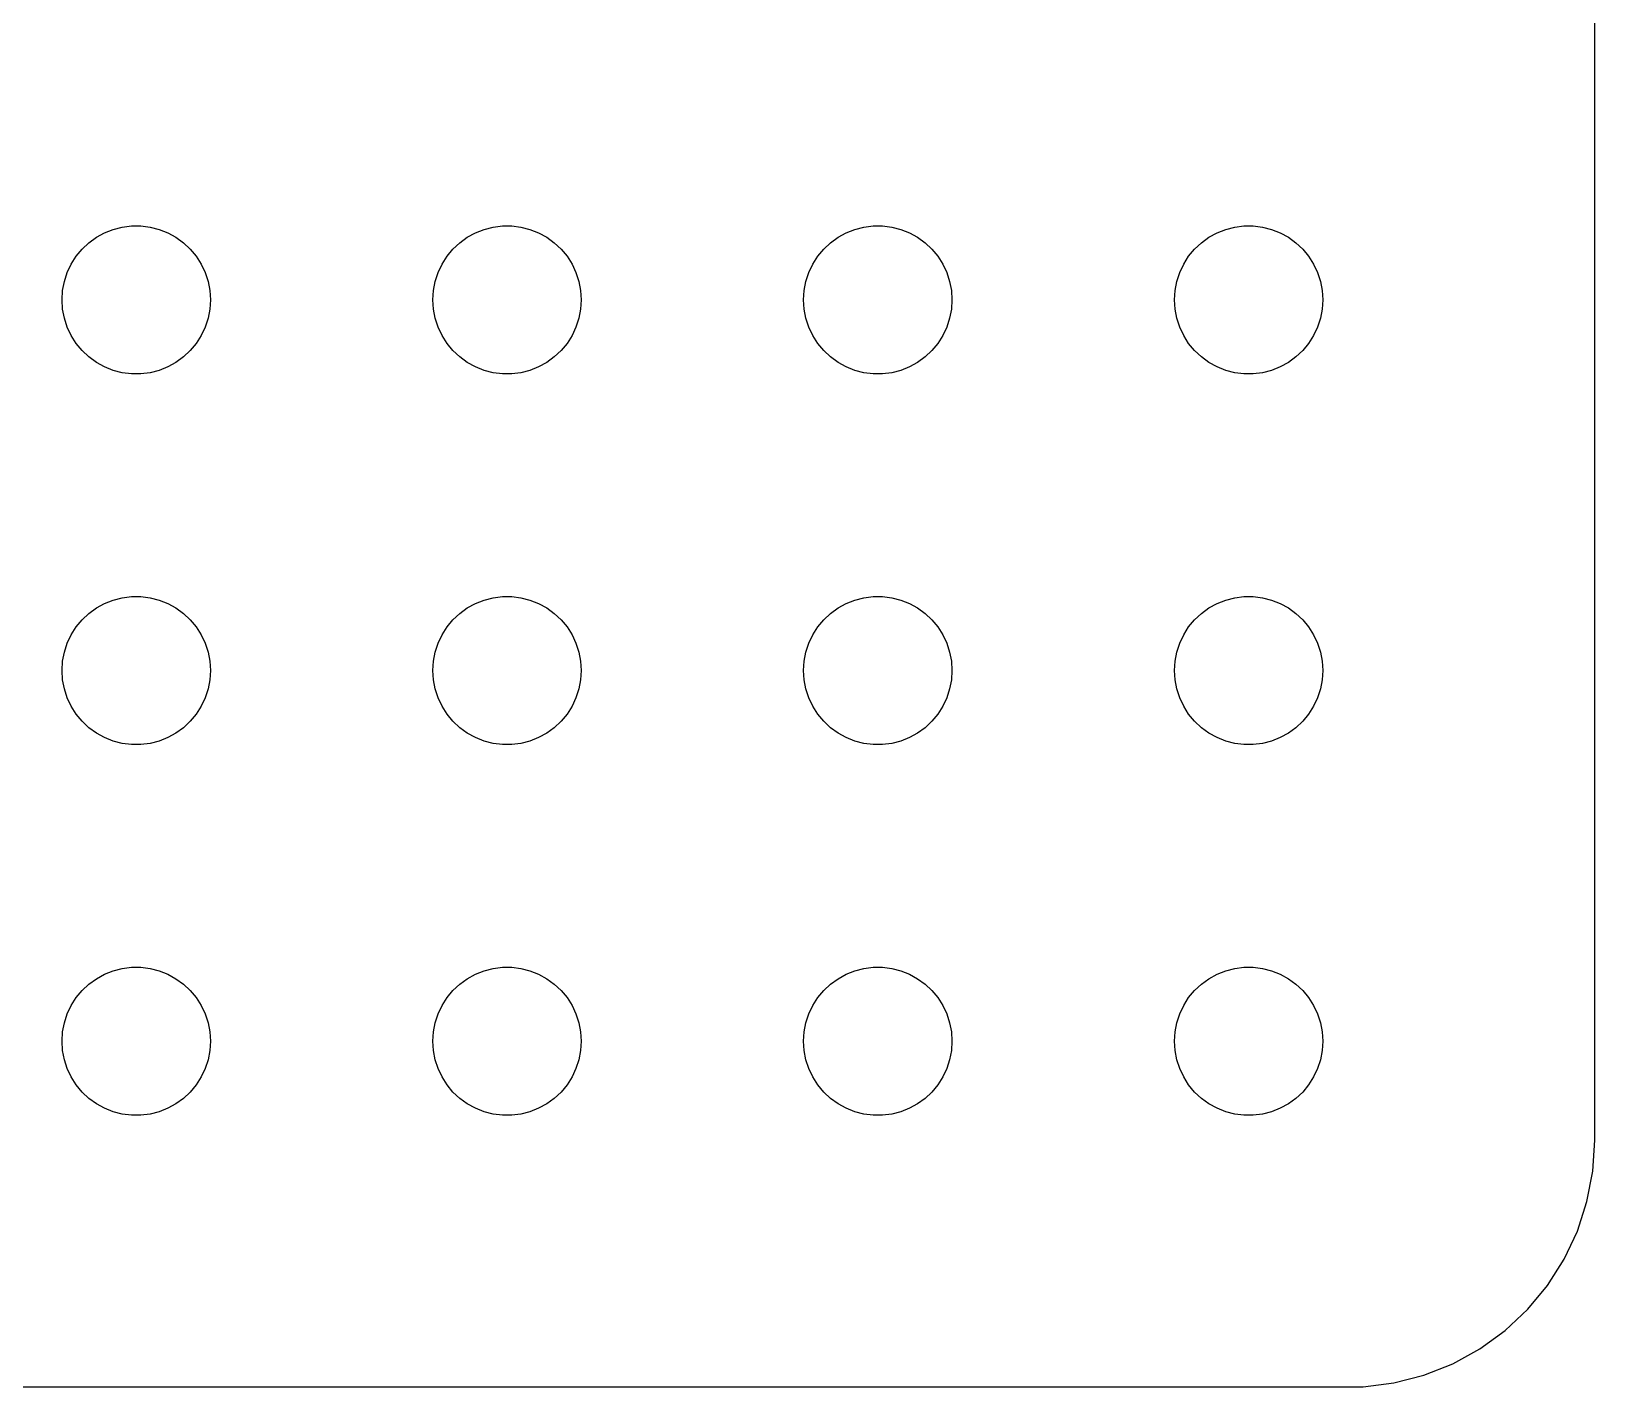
# Model space of a CAD drawing. Header units: metres. Extents: x -120 to 120, y -119 to 119.
# Drawn here: x 87.88 to 119.5, y -119.49 to -92.07 of the extents above; entities that cross this region are included whole.
import ezdxf

# ---------------------------------------------------------------- set-up
doc = ezdxf.new("R2010")
doc.units = ezdxf.units.M

msp = doc.modelspace()

# ---------------------------------------------------------------- linework, layer by layer
for p, q in [((119.5, -114.5), (119.5, 114.5)), ((89.3613, -96.1428), (89.5365, -96.0734)), ((89.5365, -96.0734), (89.7189, -96.0266)), ((89.7189, -96.0266), (89.9058, -96.003)), ((89.9058, -96.003), (90.0942, -96.003)), ((90.0942, -96.003), (90.2811, -96.0266)), ((90.2811, -96.0266), (90.4635, -96.0734)), ((90.4635, -96.0734), (90.6387, -96.1428)), ((96.8613, -96.1428), (97.0365, -96.0734)), ((97.0365, -96.0734), (97.2189, -96.0266)), ((97.2189, -96.0266), (97.4058, -96.003)), ((97.4058, -96.003), (97.5942, -96.003)), ((97.5942, -96.003), (97.7811, -96.0266)), ((97.7811, -96.0266), (97.9635, -96.0734)), ((97.9635, -96.0734), (98.1387, -96.1428)), ((104.361, -96.1428), (104.536, -96.0734)), ((104.536, -96.0734), (104.719, -96.0266)), ((104.719, -96.0266), (104.906, -96.003)), ((104.906, -96.003), (105.094, -96.003)), ((105.094, -96.003), (105.281, -96.0266)), ((105.281, -96.0266), (105.464, -96.0734)), ((105.464, -96.0734), (105.639, -96.1428)), ((111.861, -96.1428), (112.036, -96.0734)), ((112.036, -96.0734), (112.219, -96.0266)), ((112.219, -96.0266), (112.406, -96.003)), ((112.406, -96.003), (112.594, -96.003)), ((112.594, -96.003), (112.781, -96.0266)), ((112.781, -96.0266), (112.964, -96.0734)), ((112.964, -96.0734), (113.139, -96.1428)), ((88.9065, -96.4732), (89.0439, -96.3442)), ((89.0439, -96.3442), (89.1963, -96.2335)), ((89.1963, -96.2335), (89.3613, -96.1428)), ((90.6387, -96.1428), (90.8037, -96.2335)), ((90.8037, -96.2335), (90.9561, -96.3442)), ((90.9561, -96.3442), (91.0934, -96.4732)), ((96.4065, -96.4732), (96.5439, -96.3442)), ((96.5439, -96.3442), (96.6963, -96.2335)), ((96.6963, -96.2335), (96.8613, -96.1428)), ((98.1387, -96.1428), (98.3037, -96.2335)), ((98.3037, -96.2335), (98.4561, -96.3442)), ((98.4561, -96.3442), (98.5934, -96.4732)), ((103.907, -96.4732), (104.044, -96.3442)), ((104.044, -96.3442), (104.196, -96.2335)), ((104.196, -96.2335), (104.361, -96.1428)), ((105.639, -96.1428), (105.804, -96.2335)), ((105.804, -96.2335), (105.956, -96.3442)), ((105.956, -96.3442), (106.093, -96.4732)), ((111.407, -96.4732), (111.544, -96.3442)), ((111.544, -96.3442), (111.696, -96.2335)), ((111.696, -96.2335), (111.861, -96.1428)), ((113.139, -96.1428), (113.304, -96.2335)), ((113.304, -96.2335), (113.456, -96.3442)), ((113.456, -96.3442), (113.593, -96.4732)), ((88.6855, -96.7774), (88.7865, -96.6183)), ((88.7865, -96.6183), (88.9065, -96.4732)), ((91.0934, -96.4732), (91.2135, -96.6183)), ((91.2135, -96.6183), (91.3145, -96.7774)), ((96.1855, -96.7774), (96.2865, -96.6183)), ((96.2865, -96.6183), (96.4065, -96.4732)), ((98.5934, -96.4732), (98.7135, -96.6183)), ((98.7135, -96.6183), (98.8145, -96.7774)), ((103.686, -96.7774), (103.786, -96.6183)), ((103.786, -96.6183), (103.907, -96.4732)), ((106.093, -96.4732), (106.214, -96.6183)), ((106.214, -96.6183), (106.314, -96.7774)), ((111.186, -96.7774), (111.286, -96.6183)), ((111.286, -96.6183), (111.407, -96.4732)), ((113.593, -96.4732), (113.714, -96.6183)), ((113.714, -96.6183), (113.814, -96.7774)), ((88.5471, -97.127), (88.6053, -96.9478)), ((88.6053, -96.9478), (88.6855, -96.7774)), ((91.3145, -96.7774), (91.3947, -96.9478)), ((91.3947, -96.9478), (91.4529, -97.127)), ((96.0471, -97.127), (96.1053, -96.9478)), ((96.1053, -96.9478), (96.1855, -96.7774)), ((98.8145, -96.7774), (98.8947, -96.9478)), ((98.8947, -96.9478), (98.9529, -97.127)), ((103.547, -97.127), (103.605, -96.9478)), ((103.605, -96.9478), (103.686, -96.7774)), ((106.314, -96.7774), (106.395, -96.9478)), ((106.395, -96.9478), (106.453, -97.127)), ((111.047, -97.127), (111.105, -96.9478)), ((111.105, -96.9478), (111.186, -96.7774)), ((113.814, -96.7774), (113.895, -96.9478)), ((113.895, -96.9478), (113.953, -97.127)), ((88.5, -97.5), (88.5118, -97.312)), ((88.5118, -97.312), (88.5471, -97.127)), ((91.4529, -97.127), (91.4882, -97.312)), ((91.4882, -97.312), (91.5, -97.5)), ((96, -97.5), (96.0118, -97.312)), ((96.0118, -97.312), (96.0471, -97.127)), ((98.9529, -97.127), (98.9882, -97.312)), ((98.9882, -97.312), (99, -97.5)), ((103.5, -97.5), (103.512, -97.312)), ((103.512, -97.312), (103.547, -97.127)), ((106.453, -97.127), (106.488, -97.312)), ((106.488, -97.312), (106.5, -97.5)), ((111, -97.5), (111.012, -97.312)), ((111.012, -97.312), (111.047, -97.127)), ((113.953, -97.127), (113.988, -97.312)), ((113.988, -97.312), (114, -97.5)), ((88.5118, -97.688), (88.5, -97.5)), ((88.5471, -97.873), (88.5118, -97.688)), ((91.4882, -97.688), (91.4529, -97.873)), ((91.5, -97.5), (91.4882, -97.688)), ((96.0118, -97.688), (96, -97.5)), ((96.0471, -97.873), (96.0118, -97.688)), ((98.9882, -97.688), (98.9529, -97.873)), ((99, -97.5), (98.9882, -97.688)), ((103.512, -97.688), (103.5, -97.5)), ((103.547, -97.873), (103.512, -97.688)), ((106.488, -97.688), (106.453, -97.873)), ((106.5, -97.5), (106.488, -97.688)), ((111.012, -97.688), (111, -97.5)), ((111.047, -97.873), (111.012, -97.688)), ((113.988, -97.688), (113.953, -97.873)), ((114, -97.5), (113.988, -97.688)), ((88.6053, -98.0522), (88.5471, -97.873)), ((91.4529, -97.873), (91.3947, -98.0522)), ((96.1053, -98.0522), (96.0471, -97.873)), ((98.9529, -97.873), (98.8947, -98.0522)), ((103.605, -98.0522), (103.547, -97.873)), ((106.453, -97.873), (106.395, -98.0522)), ((111.105, -98.0522), (111.047, -97.873)), ((113.953, -97.873), (113.895, -98.0522)), ((88.6855, -98.2226), (88.6053, -98.0522)), ((88.7865, -98.3817), (88.6855, -98.2226)), ((91.3145, -98.2226), (91.2135, -98.3817)), ((91.3947, -98.0522), (91.3145, -98.2226)), ((96.1855, -98.2226), (96.1053, -98.0522)), ((96.2865, -98.3817), (96.1855, -98.2226)), ((98.8145, -98.2226), (98.7135, -98.3817)), ((98.8947, -98.0522), (98.8145, -98.2226)), ((103.686, -98.2226), (103.605, -98.0522)), ((103.786, -98.3817), (103.686, -98.2226)), ((106.314, -98.2226), (106.214, -98.3817)), ((106.395, -98.0522), (106.314, -98.2226)), ((111.186, -98.2226), (111.105, -98.0522)), ((111.286, -98.3817), (111.186, -98.2226)), ((113.814, -98.2226), (113.714, -98.3817)), ((113.895, -98.0522), (113.814, -98.2226)), ((88.9065, -98.5268), (88.7865, -98.3817)), ((89.0439, -98.6558), (88.9065, -98.5268)), ((89.1963, -98.7665), (89.0439, -98.6558)), ((90.9561, -98.6558), (90.8037, -98.7665)), ((91.0934, -98.5268), (90.9561, -98.6558)), ((91.2135, -98.3817), (91.0934, -98.5268)), ((96.4065, -98.5268), (96.2865, -98.3817)), ((96.5439, -98.6558), (96.4065, -98.5268)), ((96.6963, -98.7665), (96.5439, -98.6558)), ((98.4561, -98.6558), (98.3037, -98.7665)), ((98.5934, -98.5268), (98.4561, -98.6558)), ((98.7135, -98.3817), (98.5934, -98.5268)), ((103.907, -98.5268), (103.786, -98.3817)), ((104.044, -98.6558), (103.907, -98.5268)), ((104.196, -98.7665), (104.044, -98.6558)), ((105.956, -98.6558), (105.804, -98.7665)), ((106.093, -98.5268), (105.956, -98.6558)), ((106.214, -98.3817), (106.093, -98.5268)), ((111.407, -98.5268), (111.286, -98.3817)), ((111.544, -98.6558), (111.407, -98.5268)), ((111.696, -98.7665), (111.544, -98.6558)), ((113.456, -98.6558), (113.304, -98.7665)), ((113.593, -98.5268), (113.456, -98.6558)), ((113.714, -98.3817), (113.593, -98.5268)), ((89.3613, -98.8572), (89.1963, -98.7665)), ((89.5365, -98.9266), (89.3613, -98.8572)), ((89.7189, -98.9734), (89.5365, -98.9266)), ((89.9058, -98.997), (89.7189, -98.9734)), ((90.2811, -98.9734), (90.0942, -98.997)), ((90.4635, -98.9266), (90.2811, -98.9734)), ((90.6387, -98.8572), (90.4635, -98.9266)), ((90.8037, -98.7665), (90.6387, -98.8572)), ((96.8613, -98.8572), (96.6963, -98.7665)), ((97.0365, -98.9266), (96.8613, -98.8572)), ((97.2189, -98.9734), (97.0365, -98.9266)), ((97.4058, -98.997), (97.2189, -98.9734)), ((97.7811, -98.9734), (97.5942, -98.997)), ((97.9635, -98.9266), (97.7811, -98.9734)), ((98.1387, -98.8572), (97.9635, -98.9266)), ((98.3037, -98.7665), (98.1387, -98.8572)), ((104.361, -98.8572), (104.196, -98.7665)), ((104.536, -98.9266), (104.361, -98.8572)), ((104.719, -98.9734), (104.536, -98.9266)), ((104.906, -98.997), (104.719, -98.9734)), ((105.281, -98.9734), (105.094, -98.997)), ((105.464, -98.9266), (105.281, -98.9734)), ((105.639, -98.8572), (105.464, -98.9266)), ((105.804, -98.7665), (105.639, -98.8572)), ((111.861, -98.8572), (111.696, -98.7665)), ((112.036, -98.9266), (111.861, -98.8572)), ((112.219, -98.9734), (112.036, -98.9266)), ((112.406, -98.997), (112.219, -98.9734)), ((112.781, -98.9734), (112.594, -98.997)), ((112.964, -98.9266), (112.781, -98.9734)), ((113.139, -98.8572), (112.964, -98.9266)), ((113.304, -98.7665), (113.139, -98.8572)), ((90.0942, -98.997), (89.9058, -98.997)), ((97.5942, -98.997), (97.4058, -98.997)), ((105.094, -98.997), (104.906, -98.997)), ((112.594, -98.997), (112.406, -98.997)), ((89.1963, -103.734), (89.3613, -103.643)), ((89.3613, -103.643), (89.5365, -103.573)), ((89.5365, -103.573), (89.7189, -103.527)), ((89.7189, -103.527), (89.9058, -103.503)), ((89.9058, -103.503), (90.0942, -103.503)), ((90.0942, -103.503), (90.2811, -103.527)), ((90.2811, -103.527), (90.4635, -103.573)), ((90.4635, -103.573), (90.6387, -103.643)), ((90.6387, -103.643), (90.8037, -103.734)), ((96.6963, -103.734), (96.8613, -103.643)), ((96.8613, -103.643), (97.0365, -103.573)), ((97.0365, -103.573), (97.2189, -103.527)), ((97.2189, -103.527), (97.4058, -103.503)), ((97.4058, -103.503), (97.5942, -103.503)), ((97.5942, -103.503), (97.7811, -103.527)), ((97.7811, -103.527), (97.9635, -103.573)), ((97.9635, -103.573), (98.1387, -103.643)), ((98.1387, -103.643), (98.3037, -103.734)), ((104.196, -103.734), (104.361, -103.643)), ((104.361, -103.643), (104.536, -103.573)), ((104.536, -103.573), (104.719, -103.527)), ((104.719, -103.527), (104.906, -103.503)), ((104.906, -103.503), (105.094, -103.503)), ((105.094, -103.503), (105.281, -103.527)), ((105.281, -103.527), (105.464, -103.573)), ((105.464, -103.573), (105.639, -103.643)), ((105.639, -103.643), (105.804, -103.734)), ((111.696, -103.734), (111.861, -103.643)), ((111.861, -103.643), (112.036, -103.573)), ((112.036, -103.573), (112.219, -103.527)), ((112.219, -103.527), (112.406, -103.503)), ((112.406, -103.503), (112.594, -103.503)), ((112.594, -103.503), (112.781, -103.527)), ((112.781, -103.527), (112.964, -103.573)), ((112.964, -103.573), (113.139, -103.643)), ((113.139, -103.643), (113.304, -103.734)), ((88.7865, -104.118), (88.9065, -103.973)), ((88.9065, -103.973), (89.0439, -103.844)), ((89.0439, -103.844), (89.1963, -103.734)), ((90.8037, -103.734), (90.9561, -103.844)), ((90.9561, -103.844), (91.0934, -103.973)), ((91.0934, -103.973), (91.2135, -104.118)), ((96.2865, -104.118), (96.4065, -103.973)), ((96.4065, -103.973), (96.5439, -103.844)), ((96.5439, -103.844), (96.6963, -103.734)), ((98.3037, -103.734), (98.4561, -103.844)), ((98.4561, -103.844), (98.5934, -103.973)), ((98.5934, -103.973), (98.7135, -104.118)), ((103.786, -104.118), (103.907, -103.973)), ((103.907, -103.973), (104.044, -103.844)), ((104.044, -103.844), (104.196, -103.734)), ((105.804, -103.734), (105.956, -103.844)), ((105.956, -103.844), (106.093, -103.973)), ((106.093, -103.973), (106.214, -104.118)), ((111.286, -104.118), (111.407, -103.973)), ((111.407, -103.973), (111.544, -103.844)), ((111.544, -103.844), (111.696, -103.734)), ((113.304, -103.734), (113.456, -103.844)), ((113.456, -103.844), (113.593, -103.973)), ((113.593, -103.973), (113.714, -104.118)), ((88.6053, -104.448), (88.6855, -104.277)), ((88.6855, -104.277), (88.7865, -104.118)), ((91.2135, -104.118), (91.3145, -104.277)), ((91.3145, -104.277), (91.3947, -104.448)), ((96.1053, -104.448), (96.1855, -104.277)), ((96.1855, -104.277), (96.2865, -104.118)), ((98.7135, -104.118), (98.8145, -104.277)), ((98.8145, -104.277), (98.8947, -104.448)), ((103.605, -104.448), (103.686, -104.277)), ((103.686, -104.277), (103.786, -104.118)), ((106.214, -104.118), (106.314, -104.277)), ((106.314, -104.277), (106.395, -104.448)), ((111.105, -104.448), (111.186, -104.277)), ((111.186, -104.277), (111.286, -104.118)), ((113.714, -104.118), (113.814, -104.277)), ((113.814, -104.277), (113.895, -104.448)), ((88.5118, -104.812), (88.5471, -104.627)), ((88.5471, -104.627), (88.6053, -104.448)), ((91.3947, -104.448), (91.4529, -104.627)), ((91.4529, -104.627), (91.4882, -104.812)), ((96.0118, -104.812), (96.0471, -104.627)), ((96.0471, -104.627), (96.1053, -104.448)), ((98.8947, -104.448), (98.9529, -104.627)), ((98.9529, -104.627), (98.9882, -104.812)), ((103.512, -104.812), (103.547, -104.627)), ((103.547, -104.627), (103.605, -104.448)), ((106.395, -104.448), (106.453, -104.627)), ((106.453, -104.627), (106.488, -104.812)), ((111.012, -104.812), (111.047, -104.627)), ((111.047, -104.627), (111.105, -104.448)), ((113.895, -104.448), (113.953, -104.627)), ((113.953, -104.627), (113.988, -104.812)), ((88.5, -105), (88.5118, -104.812)), ((91.4882, -104.812), (91.5, -105)), ((96, -105), (96.0118, -104.812)), ((98.9882, -104.812), (99, -105)), ((103.5, -105), (103.512, -104.812)), ((106.488, -104.812), (106.5, -105)), ((111, -105), (111.012, -104.812)), ((113.988, -104.812), (114, -105)), ((88.5118, -105.188), (88.5, -105)), ((88.5471, -105.373), (88.5118, -105.188)), ((91.4882, -105.188), (91.4529, -105.373)), ((91.5, -105), (91.4882, -105.188)), ((96.0118, -105.188), (96, -105)), ((96.0471, -105.373), (96.0118, -105.188)), ((98.9882, -105.188), (98.9529, -105.373)), ((99, -105), (98.9882, -105.188)), ((103.512, -105.188), (103.5, -105)), ((103.547, -105.373), (103.512, -105.188)), ((106.488, -105.188), (106.453, -105.373)), ((106.5, -105), (106.488, -105.188)), ((111.012, -105.188), (111, -105)), ((111.047, -105.373), (111.012, -105.188)), ((113.988, -105.188), (113.953, -105.373)), ((114, -105), (113.988, -105.188)), ((88.6053, -105.552), (88.5471, -105.373)), ((88.6855, -105.723), (88.6053, -105.552)), ((91.3947, -105.552), (91.3145, -105.723)), ((91.4529, -105.373), (91.3947, -105.552)), ((96.1053, -105.552), (96.0471, -105.373)), ((96.1855, -105.723), (96.1053, -105.552)), ((98.8947, -105.552), (98.8145, -105.723)), ((98.9529, -105.373), (98.8947, -105.552)), ((103.605, -105.552), (103.547, -105.373)), ((103.686, -105.723), (103.605, -105.552)), ((106.395, -105.552), (106.314, -105.723)), ((106.453, -105.373), (106.395, -105.552)), ((111.105, -105.552), (111.047, -105.373)), ((111.186, -105.723), (111.105, -105.552)), ((113.895, -105.552), (113.814, -105.723)), ((113.953, -105.373), (113.895, -105.552)), ((88.7865, -105.882), (88.6855, -105.723)), ((88.9065, -106.027), (88.7865, -105.882)), ((91.2135, -105.882), (91.0934, -106.027)), ((91.3145, -105.723), (91.2135, -105.882)), ((96.2865, -105.882), (96.1855, -105.723)), ((96.4065, -106.027), (96.2865, -105.882)), ((98.7135, -105.882), (98.5934, -106.027)), ((98.8145, -105.723), (98.7135, -105.882)), ((103.786, -105.882), (103.686, -105.723)), ((103.907, -106.027), (103.786, -105.882)), ((106.214, -105.882), (106.093, -106.027)), ((106.314, -105.723), (106.214, -105.882)), ((111.286, -105.882), (111.186, -105.723)), ((111.407, -106.027), (111.286, -105.882)), ((113.714, -105.882), (113.593, -106.027)), ((113.814, -105.723), (113.714, -105.882)), ((89.0439, -106.156), (88.9065, -106.027)), ((89.1963, -106.266), (89.0439, -106.156)), ((90.9561, -106.156), (90.8037, -106.266)), ((91.0934, -106.027), (90.9561, -106.156)), ((96.5439, -106.156), (96.4065, -106.027)), ((96.6963, -106.266), (96.5439, -106.156)), ((98.4561, -106.156), (98.3037, -106.266)), ((98.5934, -106.027), (98.4561, -106.156)), ((104.044, -106.156), (103.907, -106.027)), ((104.196, -106.266), (104.044, -106.156)), ((105.956, -106.156), (105.804, -106.266)), ((106.093, -106.027), (105.956, -106.156)), ((111.544, -106.156), (111.407, -106.027)), ((111.696, -106.266), (111.544, -106.156)), ((113.456, -106.156), (113.304, -106.266)), ((113.593, -106.027), (113.456, -106.156)), ((89.3613, -106.357), (89.1963, -106.266)), ((89.5365, -106.427), (89.3613, -106.357)), ((89.7189, -106.473), (89.5365, -106.427)), ((89.9058, -106.497), (89.7189, -106.473)), ((90.0942, -106.497), (89.9058, -106.497)), ((90.2811, -106.473), (90.0942, -106.497)), ((90.4635, -106.427), (90.2811, -106.473)), ((90.6387, -106.357), (90.4635, -106.427)), ((90.8037, -106.266), (90.6387, -106.357)), ((96.8613, -106.357), (96.6963, -106.266)), ((97.0365, -106.427), (96.8613, -106.357)), ((97.2189, -106.473), (97.0365, -106.427)), ((97.4058, -106.497), (97.2189, -106.473)), ((97.5942, -106.497), (97.4058, -106.497)), ((97.7811, -106.473), (97.5942, -106.497)), ((97.9635, -106.427), (97.7811, -106.473)), ((98.1387, -106.357), (97.9635, -106.427)), ((98.3037, -106.266), (98.1387, -106.357)), ((104.361, -106.357), (104.196, -106.266)), ((104.536, -106.427), (104.361, -106.357)), ((104.719, -106.473), (104.536, -106.427)), ((104.906, -106.497), (104.719, -106.473)), ((105.094, -106.497), (104.906, -106.497)), ((105.281, -106.473), (105.094, -106.497)), ((105.464, -106.427), (105.281, -106.473)), ((105.639, -106.357), (105.464, -106.427)), ((105.804, -106.266), (105.639, -106.357)), ((111.861, -106.357), (111.696, -106.266)), ((112.036, -106.427), (111.861, -106.357)), ((112.219, -106.473), (112.036, -106.427)), ((112.406, -106.497), (112.219, -106.473)), ((112.594, -106.497), (112.406, -106.497)), ((112.781, -106.473), (112.594, -106.497)), ((112.964, -106.427), (112.781, -106.473)), ((113.139, -106.357), (112.964, -106.427)), ((113.304, -106.266), (113.139, -106.357)), ((89.0439, -111.344), (89.1963, -111.234)), ((89.1963, -111.234), (89.3613, -111.143)), ((89.3613, -111.143), (89.5365, -111.073)), ((89.5365, -111.073), (89.7189, -111.027)), ((89.7189, -111.027), (89.9058, -111.003)), ((89.9058, -111.003), (90.0942, -111.003)), ((90.0942, -111.003), (90.2811, -111.027)), ((90.2811, -111.027), (90.4635, -111.073)), ((90.4635, -111.073), (90.6387, -111.143)), ((90.6387, -111.143), (90.8037, -111.234)), ((90.8037, -111.234), (90.9561, -111.344)), ((96.5439, -111.344), (96.6963, -111.234)), ((96.6963, -111.234), (96.8613, -111.143)), ((96.8613, -111.143), (97.0365, -111.073)), ((97.0365, -111.073), (97.2189, -111.027)), ((97.2189, -111.027), (97.4058, -111.003)), ((97.4058, -111.003), (97.5942, -111.003)), ((97.5942, -111.003), (97.7811, -111.027)), ((97.7811, -111.027), (97.9635, -111.073)), ((97.9635, -111.073), (98.1387, -111.143)), ((98.1387, -111.143), (98.3037, -111.234)), ((98.3037, -111.234), (98.4561, -111.344)), ((104.044, -111.344), (104.196, -111.234)), ((104.196, -111.234), (104.361, -111.143)), ((104.361, -111.143), (104.536, -111.073)), ((104.536, -111.073), (104.719, -111.027)), ((104.719, -111.027), (104.906, -111.003)), ((104.906, -111.003), (105.094, -111.003)), ((105.094, -111.003), (105.281, -111.027)), ((105.281, -111.027), (105.464, -111.073)), ((105.464, -111.073), (105.639, -111.143)), ((105.639, -111.143), (105.804, -111.234)), ((105.804, -111.234), (105.956, -111.344)), ((111.544, -111.344), (111.696, -111.234)), ((111.696, -111.234), (111.861, -111.143)), ((111.861, -111.143), (112.036, -111.073)), ((112.036, -111.073), (112.219, -111.027)), ((112.219, -111.027), (112.406, -111.003)), ((112.406, -111.003), (112.594, -111.003)), ((112.594, -111.003), (112.781, -111.027)), ((112.781, -111.027), (112.964, -111.073)), ((112.964, -111.073), (113.139, -111.143)), ((113.139, -111.143), (113.304, -111.234)), ((113.304, -111.234), (113.456, -111.344)), ((88.6855, -111.777), (88.7865, -111.618)), ((88.7865, -111.618), (88.9065, -111.473)), ((88.9065, -111.473), (89.0439, -111.344)), ((90.9561, -111.344), (91.0934, -111.473)), ((91.0934, -111.473), (91.2135, -111.618)), ((91.2135, -111.618), (91.3145, -111.777)), ((96.1855, -111.777), (96.2865, -111.618)), ((96.2865, -111.618), (96.4065, -111.473)), ((96.4065, -111.473), (96.5439, -111.344)), ((98.4561, -111.344), (98.5934, -111.473)), ((98.5934, -111.473), (98.7135, -111.618)), ((98.7135, -111.618), (98.8145, -111.777)), ((103.686, -111.777), (103.786, -111.618)), ((103.786, -111.618), (103.907, -111.473)), ((103.907, -111.473), (104.044, -111.344)), ((105.956, -111.344), (106.093, -111.473)), ((106.093, -111.473), (106.214, -111.618)), ((106.214, -111.618), (106.314, -111.777)), ((111.186, -111.777), (111.286, -111.618)), ((111.286, -111.618), (111.407, -111.473)), ((111.407, -111.473), (111.544, -111.344)), ((113.456, -111.344), (113.593, -111.473)), ((113.593, -111.473), (113.714, -111.618)), ((113.714, -111.618), (113.814, -111.777)), ((88.6053, -111.948), (88.6855, -111.777)), ((91.3145, -111.777), (91.3947, -111.948)), ((96.1053, -111.948), (96.1855, -111.777)), ((98.8145, -111.777), (98.8947, -111.948)), ((103.605, -111.948), (103.686, -111.777)), ((106.314, -111.777), (106.395, -111.948)), ((111.105, -111.948), (111.186, -111.777)), ((113.814, -111.777), (113.895, -111.948)), ((88.5118, -112.312), (88.5471, -112.127)), ((88.5471, -112.127), (88.6053, -111.948)), ((91.3947, -111.948), (91.4529, -112.127)), ((91.4529, -112.127), (91.4882, -112.312)), ((96.0118, -112.312), (96.0471, -112.127)), ((96.0471, -112.127), (96.1053, -111.948)), ((98.8947, -111.948), (98.9529, -112.127)), ((98.9529, -112.127), (98.9882, -112.312)), ((103.512, -112.312), (103.547, -112.127)), ((103.547, -112.127), (103.605, -111.948)), ((106.395, -111.948), (106.453, -112.127)), ((106.453, -112.127), (106.488, -112.312)), ((111.012, -112.312), (111.047, -112.127)), ((111.047, -112.127), (111.105, -111.948)), ((113.895, -111.948), (113.953, -112.127)), ((113.953, -112.127), (113.988, -112.312)), ((88.5, -112.5), (88.5118, -112.312)), ((88.5118, -112.688), (88.5, -112.5)), ((91.4882, -112.312), (91.5, -112.5)), ((91.5, -112.5), (91.4882, -112.688)), ((96, -112.5), (96.0118, -112.312)), ((96.0118, -112.688), (96, -112.5)), ((98.9882, -112.312), (99, -112.5)), ((99, -112.5), (98.9882, -112.688)), ((103.5, -112.5), (103.512, -112.312)), ((103.512, -112.688), (103.5, -112.5)), ((106.488, -112.312), (106.5, -112.5)), ((106.5, -112.5), (106.488, -112.688)), ((111, -112.5), (111.012, -112.312)), ((111.012, -112.688), (111, -112.5)), ((113.988, -112.312), (114, -112.5)), ((114, -112.5), (113.988, -112.688)), ((88.5471, -112.873), (88.5118, -112.688)), ((88.6053, -113.052), (88.5471, -112.873)), ((91.4529, -112.873), (91.3947, -113.052)), ((91.4882, -112.688), (91.4529, -112.873)), ((96.0471, -112.873), (96.0118, -112.688)), ((96.1053, -113.052), (96.0471, -112.873)), ((98.9529, -112.873), (98.8947, -113.052)), ((98.9882, -112.688), (98.9529, -112.873)), ((103.547, -112.873), (103.512, -112.688)), ((103.605, -113.052), (103.547, -112.873)), ((106.453, -112.873), (106.395, -113.052)), ((106.488, -112.688), (106.453, -112.873)), ((111.047, -112.873), (111.012, -112.688)), ((111.105, -113.052), (111.047, -112.873)), ((113.953, -112.873), (113.895, -113.052)), ((113.988, -112.688), (113.953, -112.873)), ((88.6855, -113.223), (88.6053, -113.052)), ((91.3947, -113.052), (91.3145, -113.223)), ((96.1855, -113.223), (96.1053, -113.052)), ((98.8947, -113.052), (98.8145, -113.223)), ((103.686, -113.223), (103.605, -113.052)), ((106.395, -113.052), (106.314, -113.223)), ((111.186, -113.223), (111.105, -113.052)), ((113.895, -113.052), (113.814, -113.223)), ((88.7865, -113.382), (88.6855, -113.223)), ((88.9065, -113.527), (88.7865, -113.382)), ((91.2135, -113.382), (91.0934, -113.527)), ((91.3145, -113.223), (91.2135, -113.382)), ((96.2865, -113.382), (96.1855, -113.223)), ((96.4065, -113.527), (96.2865, -113.382)), ((98.7135, -113.382), (98.5934, -113.527)), ((98.8145, -113.223), (98.7135, -113.382)), ((103.786, -113.382), (103.686, -113.223)), ((103.907, -113.527), (103.786, -113.382)), ((106.214, -113.382), (106.093, -113.527)), ((106.314, -113.223), (106.214, -113.382)), ((111.286, -113.382), (111.186, -113.223)), ((111.407, -113.527), (111.286, -113.382)), ((113.714, -113.382), (113.593, -113.527)), ((113.814, -113.223), (113.714, -113.382)), ((89.0439, -113.656), (88.9065, -113.527)), ((89.1963, -113.766), (89.0439, -113.656)), ((89.3613, -113.857), (89.1963, -113.766)), ((90.8037, -113.766), (90.6387, -113.857)), ((90.9561, -113.656), (90.8037, -113.766)), ((91.0934, -113.527), (90.9561, -113.656)), ((96.5439, -113.656), (96.4065, -113.527)), ((96.6963, -113.766), (96.5439, -113.656)), ((96.8613, -113.857), (96.6963, -113.766)), ((98.3037, -113.766), (98.1387, -113.857)), ((98.4561, -113.656), (98.3037, -113.766)), ((98.5934, -113.527), (98.4561, -113.656)), ((104.044, -113.656), (103.907, -113.527)), ((104.196, -113.766), (104.044, -113.656)), ((104.361, -113.857), (104.196, -113.766)), ((105.804, -113.766), (105.639, -113.857)), ((105.956, -113.656), (105.804, -113.766)), ((106.093, -113.527), (105.956, -113.656)), ((111.544, -113.656), (111.407, -113.527)), ((111.696, -113.766), (111.544, -113.656)), ((111.861, -113.857), (111.696, -113.766)), ((113.304, -113.766), (113.139, -113.857)), ((113.456, -113.656), (113.304, -113.766)), ((113.593, -113.527), (113.456, -113.656)), ((89.5365, -113.927), (89.3613, -113.857)), ((89.7189, -113.973), (89.5365, -113.927)), ((89.9058, -113.997), (89.7189, -113.973)), ((90.0942, -113.997), (89.9058, -113.997)), ((90.2811, -113.973), (90.0942, -113.997)), ((90.4635, -113.927), (90.2811, -113.973)), ((90.6387, -113.857), (90.4635, -113.927)), ((97.0365, -113.927), (96.8613, -113.857)), ((97.2189, -113.973), (97.0365, -113.927)), ((97.4058, -113.997), (97.2189, -113.973)), ((97.5942, -113.997), (97.4058, -113.997)), ((97.7811, -113.973), (97.5942, -113.997)), ((97.9635, -113.927), (97.7811, -113.973)), ((98.1387, -113.857), (97.9635, -113.927)), ((104.536, -113.927), (104.361, -113.857)), ((104.719, -113.973), (104.536, -113.927)), ((104.906, -113.997), (104.719, -113.973)), ((105.094, -113.997), (104.906, -113.997)), ((105.281, -113.973), (105.094, -113.997)), ((105.464, -113.927), (105.281, -113.973)), ((105.639, -113.857), (105.464, -113.927)), ((112.036, -113.927), (111.861, -113.857)), ((112.219, -113.973), (112.036, -113.927)), ((112.406, -113.997), (112.219, -113.973)), ((112.594, -113.997), (112.406, -113.997)), ((112.781, -113.973), (112.594, -113.997)), ((112.964, -113.927), (112.781, -113.973)), ((113.139, -113.857), (112.964, -113.927)), ((119.461, -115.127), (119.5, -114.5)), ((119.343, -115.743), (119.461, -115.127)), ((119.149, -116.341), (119.343, -115.743)), ((118.882, -116.909), (119.149, -116.341)), ((118.545, -117.439), (118.882, -116.909)), ((118.145, -117.923), (118.545, -117.439)), ((117.687, -118.353), (118.145, -117.923)), ((117.179, -118.722), (117.687, -118.353)), ((116.629, -119.024), (117.179, -118.722)), ((116.045, -119.255), (116.629, -119.024)), ((-114.814, -119.49), (114.814, -119.49)), ((114.814, -119.49), (115.437, -119.411)), ((115.437, -119.411), (116.045, -119.255))]:
    msp.add_line(p, q)

doc.saveas('drawing.dxf')
